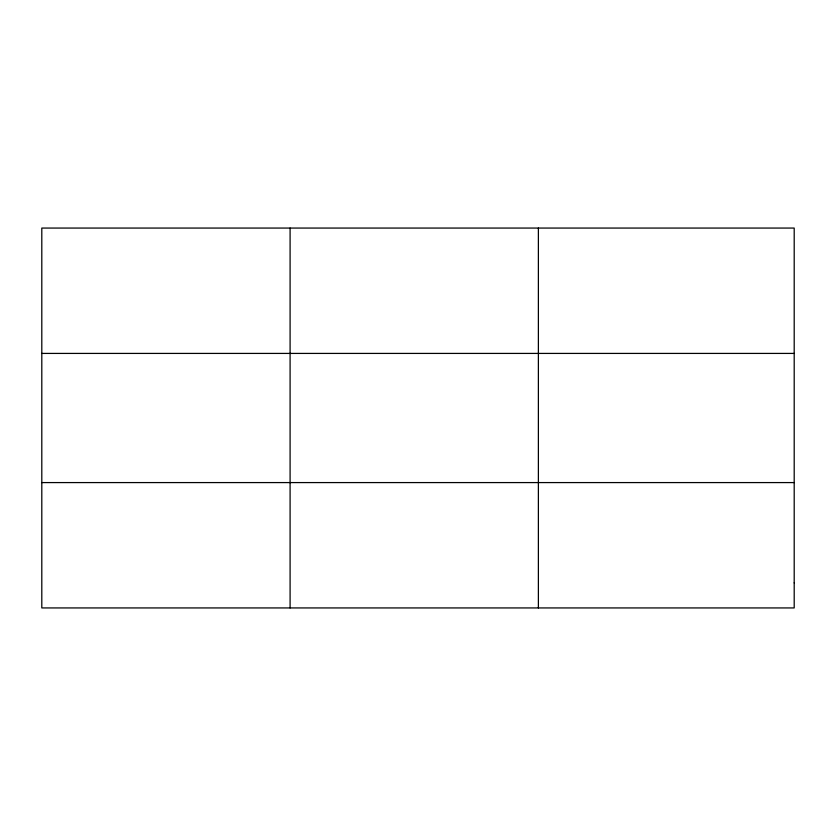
<?xml version="1.0" encoding="UTF-8"?>
<svg xmlns="http://www.w3.org/2000/svg" width="836" height="836" viewBox="0 0 836 836"><rect width="100%" height="100%" fill="white"/><g stroke="black" fill="none" stroke-linecap="round" stroke-linejoin="round"><path stroke-width="1.25" d="M290.092 607.939L290.092 228.061M538.384 607.939L538.384 228.061M41.8 353.419L794.2 353.419M41.8 482.581L794.2 482.581M794.2 582.87L794.2 607.939L41.8 607.939L41.8 228.061L794.2 228.061L794.2 582.87"/></g></svg>
